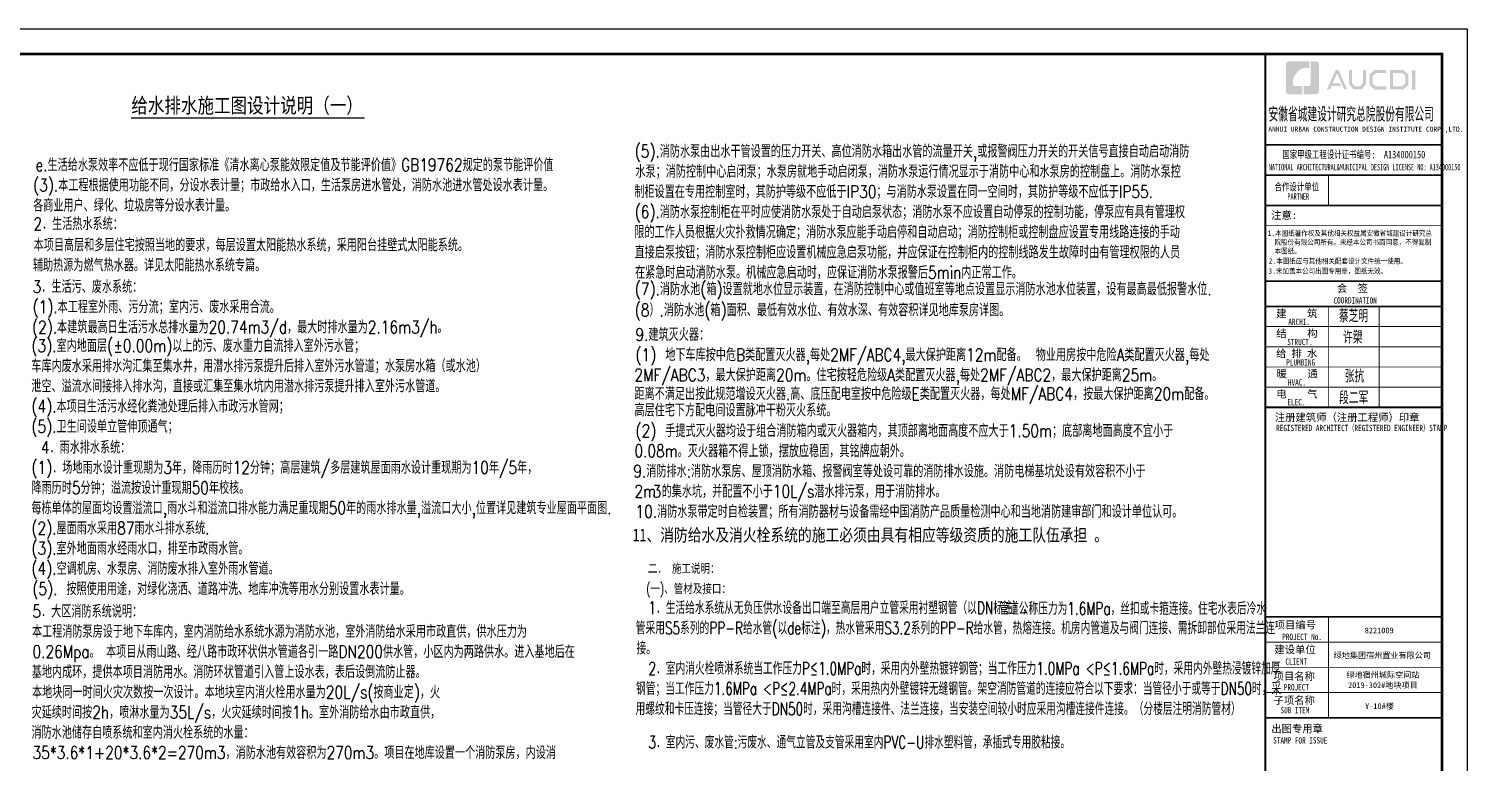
# Model space of a CAD drawing. Extents: x 27938 to 650306, y -92720 to 1524912.
# Drawn here: x 287352 to 344314, y 1059414 to 1088474 of the extents above; entities that cross this region are included whole.
import ezdxf

# ---------------------------------------------------------------- set-up
doc = ezdxf.new("R2010")
doc.units = 0
doc.header["$LTSCALE"] = 1000
doc.header["$MEASUREMENT"] = 0
for name, color, linetype in [('0s_水标注', 7, 'Continuous'), ('图框', 140, 'Continuous'), ('图签文字', 147, 'Continuous')]:
    doc.layers.add(name, color=color, linetype=linetype)
doc.layers.add('yichutu', color=7, linetype='Continuous', true_color=0xffffff, plot=False)
doc.layers.add('图签', color=147, linetype='Continuous', lineweight=18)
doc.styles.add('-黑体', font='simhei.ttf', dxfattribs={"width": 0.8})
doc.styles.add('HT', font='simhei.ttf')
doc.styles.add('HZ', font='txt', dxfattribs={"bigfont": 'hztxt'})
doc.styles.add('HZTXT', font='COMPLEX', dxfattribs={"width": 0.7, "bigfont": 'HZTXT'})
doc.styles.add('宋体', font='', dxfattribs={"height": 50})
doc.styles.add('建筑图签-1', font='simhei.ttf', dxfattribs={"width": 0.7})
doc.styles.add('建筑图签-2', font='TXT.shx', dxfattribs={"width": 0.5, "bigfont": 'HZTXT.shx'})
doc.styles.get('宋体').set_extended_font_data('SimSun')

# ---------------------------------------------------------------- blocks, each defined once
blk = doc.blocks.new('院标1')
h = blk.add_hatch(color=150)
h.dxf.hatch_style = 1
h.set_gradient(color1=(33, 113, 253), color2=(33, 113, 253), tint=1, name='INVCURVED')
edge = h.paths.add_edge_path()
edge.add_spline(control_points=[(116373, 648379), (116379, 648379), (116382, 648379), (116391, 648379), (116391, 648379), (116391, 648379), (116616, 648379), (116616, 648379), (116616, 648379), (116616, 648379), (116616, 648054), (116616, 648054), (116616, 648054), (116616, 648054), (116108, 648054), (116108, 648054), (116108, 648054), (116028, 648054), (115963, 648111), (115963, 648199), (115963, 648199), (115963, 648199), (115963, 649215), (115963, 649215), (115963, 649215), (115963, 649295), (116018, 649360), (116108, 649360), (116108, 649360), (116108, 649360), (116897, 649360), (116897, 649360), (116897, 649360), (116897, 649360), (116897, 649080), (116897, 649080), (116897, 649080), (116897, 649080), (116566, 649140), (116356, 648859), (116356, 648859), (116245, 648719), (116240, 648545), (116247, 648466), (116247, 648466), (116254, 648386), (116247, 648466), (116247, 648466), (116247, 648466), (116247, 648466), (116258, 648374), (116373, 648379)], knot_values=[0, 0, 0, 0, 0.071429, 0.071429, 0.071429, 0.107143, 0.142857, 0.142857, 0.142857, 0.178571, 0.214286, 0.214286, 0.214286, 0.25, 0.285714, 0.285714, 0.285714, 0.321429, 0.357143, 0.357143, 0.357143, 0.392857, 0.428571, 0.428571, 0.428571, 0.464286, 0.5, 0.5, 0.5, 0.535714, 0.571429, 0.571429, 0.571429, 0.607143, 0.642857, 0.642857, 0.642857, 0.678571, 0.714286, 0.714286, 0.714286, 0.75, 0.785714, 0.785714, 0.785714, 0.821429, 0.857143, 0.857143, 0.857143, 0.928571, 1, 1, 1, 1], degree=3, periodic=0)
h = blk.add_hatch(color=150)
h.dxf.hatch_style = 1
h.set_gradient(color1=(33, 113, 253), color2=(33, 113, 253), tint=1, name='INVCURVED')
edge = h.paths.add_edge_path()
edge.add_spline(control_points=[(117268, 649215), (117268, 649215), (117268, 648199), (117268, 648199), (117268, 648199), (117268, 648114), (117212, 648054), (117123, 648054), (117123, 648054), (117123, 648054), (116663, 648054), (116663, 648054), (116663, 648054), (116663, 648054), (116663, 648379), (116663, 648379), (116663, 648379), (116663, 648379), (116865, 648379), (116865, 648379), (116865, 648379), (116907, 648379), (116941, 648413), (116941, 648455), (116941, 648455), (116941, 648455), (116941, 649360), (116941, 649360), (116941, 649360), (116941, 649360), (117123, 649360), (117123, 649360), (117123, 649360), (117204, 649360), (117268, 649306), (117268, 649215)], knot_values=[0, 0, 0, 0, 0.1, 0.1, 0.1, 0.15, 0.2, 0.2, 0.2, 0.25, 0.3, 0.3, 0.3, 0.35, 0.4, 0.4, 0.4, 0.45, 0.5, 0.5, 0.5, 0.55, 0.6, 0.6, 0.6, 0.65, 0.7, 0.7, 0.7, 0.75, 0.8, 0.8, 0.8, 0.9, 1, 1, 1, 1], degree=3, periodic=0)
blk = doc.blocks.new('TK')
at = {"layer": '图框'}
h = blk.add_hatch(color=256, dxfattribs=at)
h.paths.add_polyline_path([(547288, 547072), (547414, 547072), (547414, 546302), (547288, 546302)])
h.paths.add_polyline_path([(546536, 546956), (546536, 546430), (546896, 546430), (547020, 546536), (547020, 546855), (546900, 546956)], flags=16)
h.paths.add_polyline_path([(546418, 547074), (546418, 546311), (546940, 546311), (547138, 546482), (547138, 546910), (546943, 547074)])
h.paths.add_polyline_path([(546275, 547077), (546275, 546962), (545868, 546962), (545735, 546851), (545735, 546531), (545868, 546429), (546277, 546429), (546277, 546307), (545813, 546307), (545611, 546481), (545611, 546910), (545809, 547077)])
h.paths.add_polyline_path([(544792, 547075), (544912, 547075), (544912, 546565), (545026, 546433), (545237, 546433), (545351, 546565), (545351, 547075), (545465, 547075), (545465, 546528), (545301, 546311), (544963, 546311), (544792, 546530)])
h.paths.add_polyline_path([(544260, 547074), (544377, 547074), (544719, 546310), (544603, 546310), (544322, 546944), (544147, 546556), (544418, 546556), (544479, 546440), (544098, 546440), (544039, 546308), (543916, 546308)])
for p, q in [((541480, 544114), (548480, 544114)), ((541480, 544114), (548480, 544114)), ((541480, 542914), (548480, 542914))]:
    blk.add_line(p, q, dxfattribs=at)
blk.add_lwpolyline([(465375, 548714), (549475, 548714), (549475, 489314), (465375, 489314)], close=True, dxfattribs=at)
blk.add_lwpolyline([(465375, 548714), (549475, 548714), (549475, 489314), (465375, 489314)], close=True, dxfattribs=at)
at = {"layer": '图框', "const_width": 100}
blk.add_lwpolyline([(548475, 490314), (548475, 547714), (467875, 547714), (467875, 490314)], close=True, dxfattribs=at)
at = {"layer": '图框'}
for points, const_width in [([(541480, 490314), (541480, 547714)], 70), ([(541480, 544114), (548480, 544114)], 60), ([(541480, 542914), (548480, 542914)], 60), ([(541480, 542914), (548480, 542914)], 60), ([(543980, 542914), (543980, 541714)], 35), ([(541480, 541714), (548480, 541714)], 60), ([(541480, 541714), (548480, 541714)], 60), ([(541480, 540913), (548480, 540913)], 35), ([(541488, 538714), (548488, 538714)], 60), ([(541488, 537714), (548488, 537714)], 70), ([(541488, 537714), (548488, 537714)], 70), ([(543988, 537714), (543988, 533714)], 35), ([(545988, 537714), (545988, 533714)], 35), ([(541488, 536914), (548488, 536914)], 35), ([(541488, 536114), (548488, 536114)], 35), ([(541488, 535314), (548488, 535314)], 35), ([(541488, 534514), (548488, 534514)], 35), ([(541488, 533714), (548488, 533714)], 70), ([(541480, 525414), (548480, 525414)], 70), ([(541480, 525414), (548480, 525414)], 70), ([(543980, 521414), (543980, 525414)], 35), ([(541480, 524414), (548480, 524414)], 35), ([(541480, 523414), (548480, 523414)], 35), ([(541480, 522414), (548480, 522414)], 35), ([(548480, 521414), (541480, 521414)], 70)]:
    blk.add_lwpolyline(points, dxfattribs=dict(at, const_width=const_width))
blk.add_blockref('院标1', (426331, -101935))
for s, height, style, width, p in [('ANHUI URBAN CONSTRUCTION DESIGN INSTITUTE CORP.,LTD.', 200, '建筑图签-1', 0.91, (541598, 544636)), ('NATIONAL ARCHITECTURAL&MUNICIPAL DESIGN LICENSE NO: A134000150', 250, '建筑图签-1', 0.6, (541617, 543108)), ('PARTNER', 250, '建筑图签-1', 0.6, (542355, 541947)), ('1.本图纸著作权及其他相关权益属安徽省城建设计研究总', 210, 'HT', 0.88, (541566, 540507)), ('本图纸。', 210, 'HT', 0.88, (541845, 539803)), ('院股份有限公司所有。未经本公司书面同意，不得复制', 210, 'HT', 0.88, (541845, 540153)), (' 2.本图纸应与其他相关配套设计文件统一使用。 ', 210, 'HT', 0.88, (541455, 539406)), ('3.未加盖本公司出图专用章，图纸无效。', 210, 'HT', 0.88, (541598, 539011)), ('COORDINATION', 250, '建筑图签-1', 0.7, (544180, 537827)), ('ARCHI.', 250, '建筑图签-1', 0.7, (542389, 536975)), ('STRUCT.', 250, '建筑图签-1', 0.7, (542350, 536179)), ('PLUMBING', 250, '建筑图签-1', 0.7, (542309, 535372)), ('HVAC.', 250, '建筑图签-1', 0.7, (542374, 534579)), ('ELEC.', 250, '建筑图签-1', 0.7, (542358, 533794)), ('REGISTERED ARCHITECT（REGISTERED ENGINEER）STAMP', 250, '建筑图签-1', 0.7, (541909, 532772)), ('PROJECT No.', 250, '建筑图签-1', 0.7, (542150, 524499, -1799)), ('CLIENT', 250, '建筑图签-1', 0.7, (542274, 523520)), ('PROJECT', 250, '建筑图签-1', 0.7, (542209, 522500)), ('SUB ITEM', 250, '建筑图签-1', 0.7, (542082, 521589)), ('STAMP FOR ISSUE', 250, '建筑图签-1', 0.7, (541793, 520395))]:
    blk.add_text(s, height=height, dxfattribs=dict(at, style=style, width=width)).set_placement(p)
at = {"layer": '图签', "color": 2, "style": '宋体'}
for s, height, p in [('8221009', 229.3, (545417, 524761)), ('绿地集团宿州置业有限公司', 229.34, (544185, 523776)), ('绿地宿州城际空间站', 229.3, (544690, 523001)), ('2019-302#地块项目', 229.34, (544757, 522592))]:
    blk.add_text(s, height=height, dxfattribs=at).set_placement(p)
at = {"layer": '图签文字', "color": 7, "style": '建筑图签-1'}
for s, height, width, p in [('安徽省城建设计研究总院股份有限公司', 500, 0.55, (541608, 545091)), ('国家甲级工程设计证书编号:  A134000150', 300, 0.7, (542152, 543581)), ('合作设计单位', 300, 0.7, (541845, 542304))]:
    blk.add_text(s, height=height, dxfattribs=dict(at, width=width)).set_placement(p)
for s, p in [('注意:', (541711, 541177)), ('会  签', (544315, 538281)), ('建    筑', (541910, 537280)), ('结    构', (541914, 536493)), ('给 排 水', (541905, 535699)), ('暖    通', (541923, 534896)), ('电    气', (541913, 534096)), ('注册建筑师（注册工程师）印章', (541855, 533167)), ('项目编号', (541848, 524946)), ('建设单位', (541840, 523969)), ('项目名称', (541807, 522911)), ('子项名称', (541807, 521954)), ('出图专用章', (541716, 520832))]:
    blk.add_text(s, height=300, dxfattribs=at).set_placement(p)
at = {"layer": '图签文字', "color": 1, "style": '建筑图签-2', "width": 0.7}
for s, p in [('蔡芝明', (544395, 537085)), ('许槊', (544555, 536242)), ('张抗', (544626, 534701)), ('段二军', (544401, 533845))]:
    blk.add_text(s, height=500, dxfattribs=at).set_placement(p)
blk = doc.blocks.new('yct-841-594-84100-59399.9999999999-100-1000.0')
at = {"layer": 'yichutu', "color": 7, "true_color": 0xffffff}
blk.add_lwpolyline([(0, 0), (0, 59400), (84100, 59400), (84100, 0)], close=True, dxfattribs=at)

msp = doc.modelspace()

# ---------------------------------------------------------------- linework, layer by layer
at = {"layer": '0s_水标注', "color": 0, "const_width": 50}
msp.add_lwpolyline([(291401.9, 1084935.7), (300658.1, 1084935.7)], dxfattribs=at)

# ---------------------------------------------------------------- block references
msp.add_blockref('TK', (-205160.9, 539760))
at = {"layer": 'yichutu'}
msp.add_blockref('yct-841-594-84100-59399.9999999999-100-1000.0', (260214.1, 1029073.7), dxfattribs=at)

# ---------------------------------------------------------------- texts
at = {"color": 0, "style": 'HZ', "width": 0.8}
for s, p in [('(7).消防水池(箱)设置就地水位显示装置，在消防控制中心或值班室等地点设置显示消防水池水位装置，设有最高最低报警水位.', (311348.7, 1077913.2)), ('(8）.消防水池(箱)面积、最低有效水位、有效水深、有效容积详见地库泵房详图。', (311348.7, 1077079.9))]:
    msp.add_text(s, height=500, dxfattribs=at).set_placement(p)
at = {"color": 1, "style": '-黑体', "width": 0.8}
msp.add_text('11、消防给水及消火栓系统的施工必须由具有相应等级资质的施工队伍承担 。', height=500, dxfattribs=at).set_placement((311265.9, 1068169.5))
at = {"layer": '0s_水标注', "color": 0}
for s, height, style, width, p in [('给水排水施工图设计说明（一）', 600, '-黑体', 0.8, (291415.5, 1085136)), ('(5).消防水泵由出水干管设置的压力开关、高位消防水箱出水管的流量开关,或报警阀压力开关的开关信号直接自动启动消防', 500, 'HZ', 0.8, (311345.5, 1083369.9)), ('  e.生活给水泵效率不应低于现行国家标准《清水离心泵能效限定值及节能评价值》GB19762规定的泵节能评价值', 500, 'HZ', 0.8, (286902.9, 1082828)), ('水泵；消防控制中心启闭泵；水泵房就地手动启闭泵，消防水泵运行情况显示于消防中心和水泵房的控制盘上。消防水泵控', 500, 'HZ', 0.8, (311376.1, 1082569.9)), ('(3).本工程根据使用功能不同，分设水表计量；市政给水入口，生活泵房进水管处，消防水池进水管处设水表计量。', 500, 'HZ', 0.8, (287524.6, 1082028)), ('制柜设置在专用控制室时，其防护等级不应低于IP30；与消防水泵设置在同一空间时，其防护等级不应低于IP55.', 500, 'HZ', 0.8, (311335.1, 1081769.9)), ('各商业用户、绿化、垃圾房等分设水表计量。', 500, 'HZ', 0.8, (287527.1, 1081228)), ('(6).消防水泵控制柜在平时应使消防水泵处于自动启泵状态；消防水泵不应设置自动停泵的控制功能，停泵应有具有管理权', 500, 'HZ', 0.8, (311345.5, 1080969.9)), ('2．生活热水系统：', 500, 'HZ', 0.8, (287535.9, 1080496.8)), ('限的工作人员根据火灾扑救情况确定；消防水泵应能手动启停和自动启动；消防控制柜或控制盘应设置专用线路连接的手动', 500, 'HZ', 0.8, (311335.1, 1080169.9)), ('本项目高层和多层住宅按照当地的要求，每层设置太阳能热水系统，采用阳台挂壁式太阳能系统。', 500, 'HZ', 0.8, (287548, 1079656.8)), ('直接启泵按钮；消防水泵控制柜应设置机械应急启泵功能，并应保证在控制柜内的控制线路发生故障时由有管理权限的人员', 500, 'HZ', 0.8, (311344.6, 1079369.9)), ('辅助热源为燃气热水器。详见太阳能热水系统专篇。 ', 500, 'HZ', 0.8, (287516.3, 1078856.8)), ('在紧急时启动消防水泵。机械应急启动时，应保证消防水泵报警后5min内正常工作。', 500, 'HZ', 0.8, (311360.3, 1078569.9)), ('3．生活污、废水系统：', 500, 'HZ', 0.8, (287506.7, 1078005.8)), ('(1).本工程室外雨、污分流；室内污、废水采用合流。', 500, 'HZ', 0.8, (287503.7, 1077205.8)), ('(2).本建筑最高日生活污水总排水量为20.74m3/d，最大时排水量为2.16m3/h。', 500, 'HZ', 0.8, (287481, 1076405.8)), ('9.建筑灭火器：', 500, 'HZ', 0.8, (311377.9, 1076107)), ('(3).室内地面层(', 500, 'HZ', 0.8, (287457.8, 1075666.7)), ('±', 500, 'HZ', 0.8, (290708.7, 1075666.7)), ('0.00m)以上的污、废水重力自流排入室外污水管；', 500, 'HZ', 0.8, (291080.1, 1075666.7)), ('(1) 地下车库按中危B类配置灭火器,每处2MF/ABC4,最大保护距离12m配备。 物业用房按中危险A类配置灭火器,每处', 500, 'HZ', 0.8, (311377.9, 1075307)), ('车库内废水采用排水沟汇集至集水井，用潜水排污泵提升后排入室外污水管道；水泵房水箱（或水池）', 500, 'HZ', 0.8, (287455, 1074866.7)), ('2MF/ABC3，最大保护距离20m。住宅按轻危险级A类配置灭火器,每处2MF/ABC2，最大保护距离25m。', 500, 'HZ', 0.8, (311334.6, 1074507)), ('泄空、溢流水间接排入排水沟，直接或汇集至集水坑内用潜水排污泵提升排入室外污水管道。', 500, 'HZ', 0.8, (287455, 1074066.7)), ('距离不满足出按此规范增设灭火器.高、底压配电室按中危险级E类配置灭火器，每处MF/ABC4，按最大保护距离20m配备。 ', 500, 'HZ', 0.8, (311337.9, 1073761.8)), ('(4).本项目生活污水经化粪池处理后排入市政污水管网；', 500, 'HZ', 0.8, (287457.8, 1073266.7)), ('高层住宅下方配电间设置脉冲干粉灭火系统。', 500, 'HZ', 0.8, (311337.9, 1073111.8)), ('(5).卫生间设单立管伸顶通气；  ', 500, 'HZ', 0.8, (287457.8, 1072466.7)), ('(2) 手提式灭火器均设于组合消防箱内或灭火器箱内，其顶部离地面高度不应大于1.50m；底部离地面高度不宜小于', 500, 'HZ', 0.8, (311377.9, 1072297)), ('4．雨水排水系统：', 500, 'HZ', 0.8, (287831, 1071640.3)), ('0.08m。灭火器箱不得上锁，摆放应稳固，其铭牌应朝外。', 500, 'HZ', 0.8, (311335.1, 1071497)), ('(1)．场地雨水设计重现期为3年，降雨历时12分钟；高层建筑/多层建筑屋面雨水设计重现期为10年/5年，', 500, 'HZ', 0.8, (287457.8, 1070840.3)), ('9.消防排水:消防水泵房、屋顶消防水箱、报警阀室等处设可靠的消防排水设施。消防电梯基坑处设有效容积不小于', 500, 'HZ', 0.8, (311292.2, 1070697)), ('降雨历时5分钟；溢流按设计重现期50年校核。', 500, 'HZ', 0.8, (287457.8, 1070040.3)), ('2m', 500, 'HZ', 0.8, (311335.1, 1069897)), ('3', 500, 'HZ', 0.8, (312049.3, 1069897)), ('的集水坑，并配置不小于10L/s潜水排污泵，用于消防排水。', 500, 'HZ', 0.8, (312413.3, 1069897)), ('每栋单体的屋面均设置溢流口,雨水斗和溢流口排水能力满足重现期50年的雨水排水量,溢流口大小,位置详见建筑专业屋面平面图.', 500, 'HZ', 0.8, (287457.8, 1069240.3)), ('10.消防水泵带定时自检装置；所有消防器材与设备需经中国消防产品质量检测中心和当地消防建审部门和设计单位认可。', 500, 'HZ', 0.8, (311377.9, 1069097)), ('(2).屋面雨水采用87雨水斗排水系统.', 500, 'HZ', 0.8, (287457.8, 1068440.3)), ('(3).室外地面雨水经雨水口，排至市政雨水管。', 500, 'HZ', 0.8, (287457.8, 1067640.3)), ('(4).空调机房、水泵房、消防废水排入室外雨水管道。', 500, 'HZ', 0.8, (287457.8, 1066840.3)), ('二． 施工说明：', 400, 'HZTXT', 0.7, (311869.7, 1066883)), (' (5). 按照使用用途，对绿化浇洒、道路冲洗、地库冲洗等用水分别设置水表计量。', 500, 'HZ', 0.8, (287136, 1066037.9)), ('(一)、管材及接口：', 399.9, 'HZTXT', 0.7, (311800.5, 1066083)), ('1．生活给水系统从无负压供水设备出口端至高层用户立管采用衬塑钢管（以DN标注），', 500, 'HZTXT', 0.7, (311891.8, 1065283)), ('管道公称压力为1.6MPa，丝扣或卡箍连接。住宅水表后冷水', 500, 'HZTXT', 0.7, (325784.1, 1065255.2)), ('5．大区消防系统说明：', 499.995, 'HZ', 0.8, (287497.8, 1065145)), ('本工程消防泵房设于地下车库内，室内消防给水系统水源为消防水池，室外消防给水采用市政直供，', 499.995, 'HZ', 0.8, (287482.1, 1064345)), ('供水压力为', 499.99, 'HZ', 0.8, (305081.9, 1064345)), ('管采用S5系列的PP-R给水管(以de标注)，热水管采用S3.2系列的PP-R给水管，热熔连接。机房内管道及与阀门连接、需拆卸部位采用法兰连', 500, 'HZTXT', 0.7, (311389.4, 1064483)), ('0.26Mpa。', 499.99, 'HZ', 0.8, (287497.8, 1063545)), ('本项目从', 499.99, 'HZ', 0.8, (290412.1, 1063545)), ('雨山路、经八路市政环状供水管道各引一路DN200供水管，小区内为两路供水。进入基地后在', 499.995, 'HZ', 0.8, (292012.1, 1063545)), ('接。', 500, 'HZTXT', 0.7, (311416.9, 1063683)), ('基地内成环，提供本项目消防用水。消防环状管道引入管上设水表，表后设倒流防止器。', 499.995, 'HZ', 0.8, (287472.6, 1062745)), ('2．室内消火栓喷淋系统当工作压力P≤1.0MPa时，采用内外壁热镀锌钢管；当工作压力1.0MPa <P≤1.6MPa时，采用内外壁热浸镀锌加厚', 500, 'HZTXT', 0.7, (311891.8, 1062883)), ('本地块同一时间火灾次数按一次设计', 499.995, 'HZ', 0.8, (287482.1, 1061945)), ('。本地块室内消火栓用水量为20L/s(按商业定)，火', 499.995, 'HZ', 0.8, (293914.9, 1061945)), ('钢管；当工作压力1.6MPa <P≤2.4MPa时，采用热内外壁镀锌无缝钢管。架空消防管道的连接应符合以下要求：当管径小于或等于DN50时，采', 500, 'HZTXT', 0.7, (311400.4, 1062083)), ('用螺纹和卡压连接；当管径大于DN50时，采用沟槽连接件、法兰连接，当安装空间较小时应采用沟槽连接件连接。（分楼层注明消防管材）', 500, 'HZTXT', 0.7, (311381.1, 1061283)), ('灾延续时间按2h，喷淋水量为35L/s，火灾延续时间按1h。室外消防给水由市政直供，', 499.995, 'HZ', 0.8, (287463.2, 1061145)), ('消防水池储存自喷系统和室内消火栓系统的水量：', 499.995, 'HZ', 0.8, (287460, 1060345)), ('35*3.6*1+20*3.6*2=270m3，消防水池有效容积为270m3。项目在地库设置一个消防泵房，内设消', 499.995, 'HZ', 0.8, (287497.8, 1059545))]:
    msp.add_text(s, height=height, dxfattribs=dict(at, style=style, width=width)).set_placement(p)
at = {"layer": '0s_水标注', "style": 'HZTXT', "width": 0.7}
msp.add_text('3．室内污、废水管:污废水、通气立管及支管采用室内PVC-U排水塑料管，承插式专用胶粘接。', height=500, dxfattribs=at).set_placement((311891.8, 1059957.5))
at = {"layer": '图签', "color": 2, "style": '宋体'}
msp.add_text('Y-10#楼', height=229.34, dxfattribs=at).set_placement((340268.2, 1061521.5))

doc.saveas('drawing.dxf')
